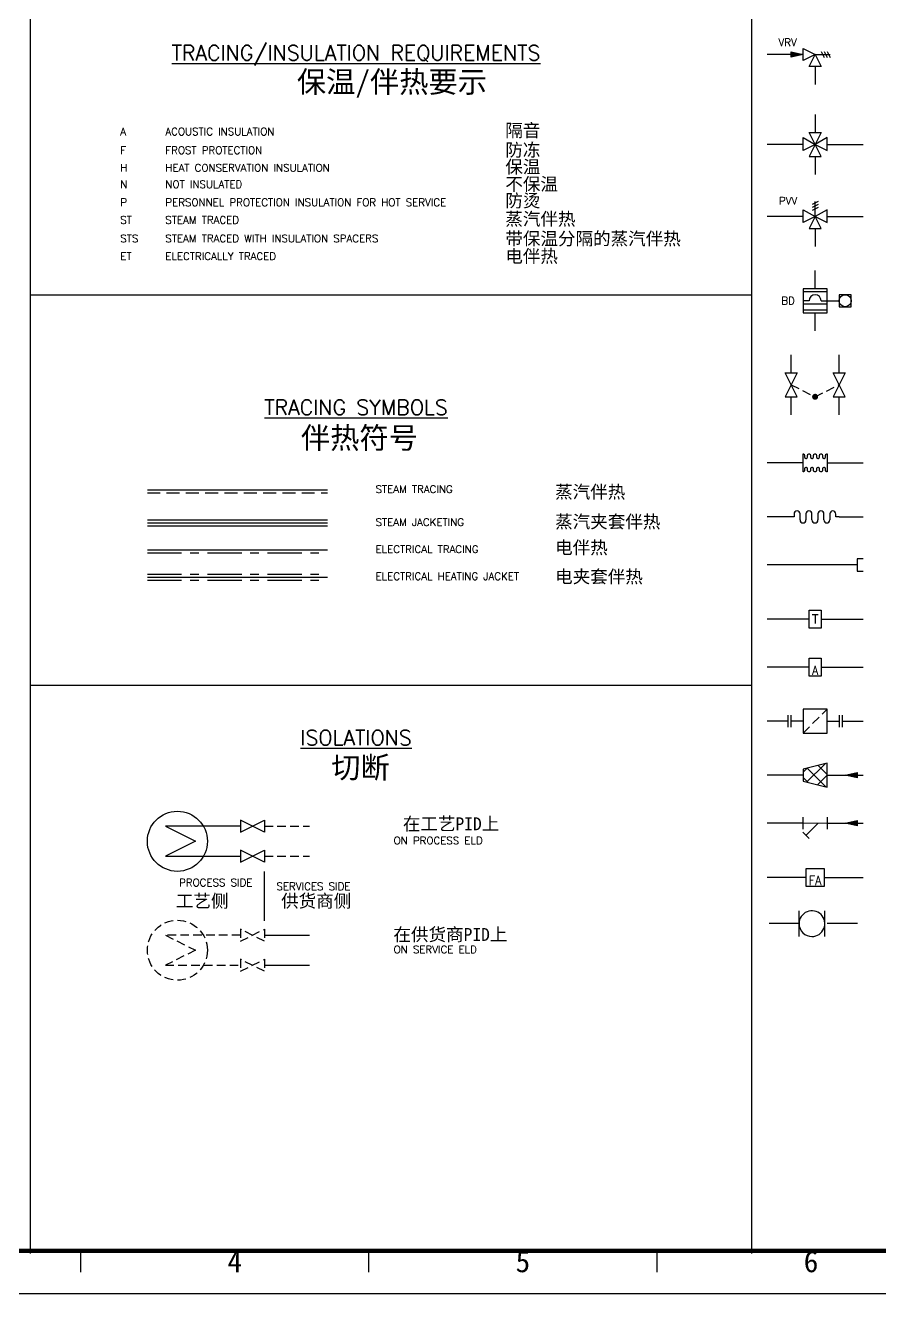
# Model space of a CAD drawing. Extents: x 145 to 987, y 140 to 735.
# Drawn here: x 359.1 to 558.2, y 140.6 to 436.2 of the extents above; entities that cross this region are included whole.
import ezdxf
from ezdxf.enums import TextEntityAlignment as Align

# ---------------------------------------------------------------- set-up
doc = ezdxf.new("R2010")
doc.units = 0
doc.header["$MEASUREMENT"] = 0
for name, pattern in [('CENTER', [14, 8, -2, 2, -2]), ('HIDDEN', [4.5, 3, -1.5]), ('HIDDEN2', [3, 2, -1])]:
    doc.linetypes.add(name, pattern=pattern)
doc.layers.get('0').update_dxf_attribs({"linetype": 'CONTINUOUS'})
doc.layers.add('10-DWG-FRAME', color=4, linetype='CONTINUOUS')
doc.layers.add('ICISHT', color=7, linetype='CONTINUOUS')
doc.styles.add('ROMANS', font='romans')
doc.styles.get("Standard").update_dxf_attribs({"font": 'SimSun.ttf', "width": 0.8})

# ---------------------------------------------------------------- blocks, each defined once
blk = doc.blocks.new('AS')
at = {"linetype": 'CONTINUOUS'}
for p, q in [((-4, 0.9), (0, 0)), ((-4, -0.9), (-4, 0.9)), ((0, 0), (-4, -0.9)), ((-4, -0.89), (-3.98, -0.89))]:
    blk.add_line(p, q, dxfattribs=at)
blk.add_solid([(-4, -0.9), (0, 0), (-4, 0.9)])
blk = doc.blocks.new('VRR')
at = {"linetype": 'CONTINUOUS'}
for p, q in [((-1, 4), (1, 5)), ((0, 0), (0, 5)), ((-2, -4), (0, 0)), ((-1, 3), (1, 4)), ((-1, 2), (1, 3)), ((0, 0), (4, 2)), ((4, -2), (0, 0)), ((0, 0), (2, -4)), ((4, 2), (4, -2)), ((2, -4), (-2, -4))]:
    blk.add_line(p, q, dxfattribs=at)
blk = doc.blocks.new('4WAY')
at = {"linetype": 'CONTINUOUS'}
for p, q in [((-4, 2.29), (0, 0)), ((-4, -2.01), (-4, 2.29)), ((0, 0), (-4, -2.01)), ((0, 0), (-2, 4)), ((-2, 4), (2, 4)), ((0, 0), (-2, -4)), ((2, 4), (0, 0)), ((4, 2.29), (0, 0)), ((0, 0), (4, -2.01)), ((2, -4), (0, 0)), ((4, -2.01), (4, 2.29)), ((-2, -4), (2, -4))]:
    blk.add_line(p, q, dxfattribs=at)
blk = doc.blocks.new('3WAYRV')
at = {"linetype": 'CONTINUOUS'}
for p, q in [((0, 0), (0, 5)), ((-4, 2.29), (0, 0)), ((-4, -2.01), (-4, 2.29)), ((0, 0), (-4, -2.01)), ((0, 0), (-2, -4)), ((1, 3), (-1, 2)), ((4, 2.29), (0, 0)), ((0, 0), (4, -2.01)), ((2, -4), (0, 0)), ((4, -2.01), (4, 2.29)), ((-2, -4), (2, -4))]:
    blk.add_line(p, q, dxfattribs=at)
for points in [[(1, 5), (-1, 4)], [(1, 4), (-1, 3)]]:
    blk.add_lwpolyline(points, dxfattribs=at)
blk = doc.blocks.new('OVL')
for p, q in [((-4, 2), (4, -2)), ((4, 2), (-4, -2)), ((-4, -2), (-4, 2)), ((4, -2), (4, 2))]:
    blk.add_line(p, q)
blk = doc.blocks.new('OBEL')
for p, q in [((-4, -3), (-4, 3)), ((-4, 3), (-3.9, 3)), ((-3.9, 3), (-3.8, 2.9)), ((-3.8, 2.9), (-3.6, 2.9)), ((-3.6, 2.9), (-3.6, 2.8)), ((-3.6, 2.8), (-3.5, 2.6)), ((-3.5, 2.6), (-3.5, 2.5)), ((-3.5, 2.5), (-3.5, 2)), ((-3.5, 2), (-3.5, 1.9)), ((-3.5, 1.9), (-3.4, 1.7)), ((-3.4, 1.7), (-3.4, 1.6)), ((-3.4, 1.6), (-3.2, 1.6)), ((-3.2, 1.6), (-3.1, 1.5)), ((-3.1, 1.5), (-3, 1.5)), ((-3, 1.5), (-2.9, 1.5)), ((-2.9, 1.5), (-2.8, 1.6)), ((-2.8, 1.6), (-2.6, 1.6)), ((-2.6, 1.7), (-2.5, 1.9)), ((-2.6, 1.6), (-2.6, 1.7)), ((-2.5, 2.6), (-2.4, 2.7)), ((-2.5, 2.5), (-2.5, 2.6)), ((-2.5, 2), (-2.5, 2.5)), ((-2.5, 1.9), (-2.5, 2)), ((-2.4, 2.7), (-2.4, 2.9)), ((-2.4, 2.9), (-2.3, 2.9)), ((-2.3, 2.9), (-2.1, 3)), ((-2.1, 3), (-2, 3)), ((-2, 3), (-1.9, 3)), ((-1.9, 3), (-1.8, 2.9)), ((-1.8, 2.9), (-1.6, 2.9)), ((-1.6, 2.9), (-1.6, 2.8)), ((-1.6, 2.8), (-1.5, 2.6)), ((-1.5, 2.6), (-1.5, 2.5)), ((-1.5, 2.5), (-1.5, 2)), ((-1.5, 2), (-1.5, 1.9)), ((-1.5, 1.9), (-1.4, 1.7)), ((-1.4, 1.7), (-1.4, 1.6)), ((-1.4, 1.6), (-1.2, 1.6)), ((-1.2, 1.6), (-1.1, 1.5)), ((-1.1, 1.5), (-1, 1.5)), ((-1, 1.5), (-0.9, 1.5)), ((-0.9, 1.5), (-0.8, 1.6)), ((-0.8, 1.6), (-0.6, 1.6)), ((-0.6, 1.7), (-0.5, 1.9)), ((-0.6, 1.6), (-0.6, 1.7)), ((-0.5, 2.6), (-0.4, 2.7)), ((-0.5, 2.5), (-0.5, 2.6)), ((-0.5, 2), (-0.5, 2.5)), ((-0.5, 1.9), (-0.5, 2)), ((-0.4, 2.7), (-0.4, 2.9)), ((-0.4, 2.9), (-0.3, 2.9)), ((-0.3, 2.9), (-0.1, 3)), ((-0.1, 3), (0, 3)), ((0, 3), (0.1, 3)), ((0.1, 3), (0.2, 2.9)), ((0.2, 2.9), (0.4, 2.9)), ((0.4, 2.9), (0.4, 2.8)), ((0.4, 2.8), (0.5, 2.6)), ((0.5, 2.6), (0.5, 2.5)), ((0.5, 2.5), (0.5, 2)), ((0.5, 2), (0.5, 1.9)), ((0.5, 1.9), (0.6, 1.7)), ((0.6, 1.7), (0.6, 1.6)), ((0.6, 1.6), (0.8, 1.6)), ((0.8, 1.6), (0.9, 1.5)), ((0.9, 1.5), (1, 1.5)), ((1, 1.5), (1.1, 1.5)), ((1.1, 1.5), (1.2, 1.6)), ((1.2, 1.6), (1.4, 1.6)), ((1.4, 1.7), (1.5, 1.9)), ((1.4, 1.6), (1.4, 1.7)), ((1.5, 2.6), (1.6, 2.7)), ((1.5, 2.5), (1.5, 2.6)), ((1.5, 2), (1.5, 2.5)), ((1.5, 1.9), (1.5, 2)), ((1.6, 2.7), (1.6, 2.9)), ((1.6, 2.9), (1.7, 2.9)), ((1.7, 2.9), (1.9, 3)), ((1.9, 3), (2, 3)), ((2, 3), (2.1, 3)), ((2.1, 3), (2.2, 2.9)), ((2.2, 2.9), (2.4, 2.9)), ((2.4, 2.9), (2.4, 2.8)), ((2.4, 2.8), (2.5, 2.6)), ((2.5, 2.6), (2.5, 2.5)), ((2.5, 2.5), (2.5, 2)), ((2.5, 2), (2.5, 1.9)), ((2.5, 1.9), (2.6, 1.7)), ((2.6, 1.7), (2.6, 1.6)), ((2.6, 1.6), (2.8, 1.6)), ((2.8, 1.6), (2.9, 1.5)), ((2.9, 1.5), (3, 1.5)), ((3, 1.5), (3.1, 1.5)), ((3.1, 1.5), (3.2, 1.6)), ((3.2, 1.6), (3.4, 1.6)), ((3.4, 1.7), (3.5, 1.9)), ((3.4, 1.6), (3.4, 1.7)), ((3.5, 2.6), (3.6, 2.7)), ((3.5, 2.5), (3.5, 2.6)), ((3.5, 2), (3.5, 2.5)), ((3.5, 1.9), (3.5, 2)), ((3.6, 2.7), (3.6, 2.9)), ((3.6, 2.9), (3.7, 2.9)), ((3.7, 2.9), (3.9, 3)), ((3.9, 3), (4, 3)), ((4, 3), (4, -3)), ((-3.9, -3), (-4, -3)), ((-3.8, -2.9), (-3.9, -3)), ((-3.6, -2.9), (-3.8, -2.9)), ((-3.5, -2.6), (-3.6, -2.8)), ((-3.6, -2.8), (-3.6, -2.9)), ((-3.4, -1.8), (-3.5, -1.9)), ((-3.5, -1.9), (-3.5, -2)), ((-3.5, -2), (-3.5, -2.5)), ((-3.5, -2.5), (-3.5, -2.6)), ((-3.3, -1.6), (-3.4, -1.6)), ((-3.4, -1.6), (-3.4, -1.8)), ((-3.1, -1.5), (-3.3, -1.6)), ((-3, -1.5), (-3.1, -1.5)), ((-2.9, -1.5), (-3, -1.5)), ((-2.8, -1.6), (-2.9, -1.5)), ((-2.6, -1.6), (-2.8, -1.6)), ((-2.6, -1.7), (-2.6, -1.6)), ((-2.5, -1.9), (-2.6, -1.7)), ((-2.5, -2), (-2.5, -1.9)), ((-2.5, -2.5), (-2.5, -2)), ((-2.5, -2.6), (-2.5, -2.5)), ((-2.4, -2.7), (-2.5, -2.6)), ((-2.4, -2.9), (-2.4, -2.7)), ((-2.3, -2.9), (-2.4, -2.9)), ((-2.1, -3), (-2.3, -2.9)), ((-2, -3), (-2.1, -3)), ((-1.9, -3), (-2, -3)), ((-1.8, -2.9), (-1.9, -3)), ((-1.6, -2.9), (-1.8, -2.9)), ((-1.5, -2.6), (-1.6, -2.8)), ((-1.6, -2.8), (-1.6, -2.9)), ((-1.4, -1.8), (-1.5, -1.9)), ((-1.5, -1.9), (-1.5, -2)), ((-1.5, -2), (-1.5, -2.5)), ((-1.5, -2.5), (-1.5, -2.6)), ((-1.3, -1.6), (-1.4, -1.6)), ((-1.4, -1.6), (-1.4, -1.8)), ((-1.1, -1.5), (-1.3, -1.6)), ((-1, -1.5), (-1.1, -1.5)), ((-0.9, -1.5), (-1, -1.5)), ((-0.8, -1.6), (-0.9, -1.5)), ((-0.6, -1.6), (-0.8, -1.6)), ((-0.6, -1.7), (-0.6, -1.6)), ((-0.5, -1.9), (-0.6, -1.7)), ((-0.5, -2), (-0.5, -1.9)), ((-0.5, -2.5), (-0.5, -2)), ((-0.5, -2.6), (-0.5, -2.5)), ((-0.4, -2.7), (-0.5, -2.6)), ((-0.4, -2.9), (-0.4, -2.7)), ((-0.3, -2.9), (-0.4, -2.9)), ((-0.1, -3), (-0.3, -2.9)), ((0, -3), (-0.1, -3)), ((0.1, -3), (0, -3)), ((0.2, -2.9), (0.1, -3)), ((0.4, -2.9), (0.2, -2.9)), ((0.5, -2.6), (0.4, -2.8)), ((0.4, -2.8), (0.4, -2.9)), ((0.6, -1.8), (0.5, -1.9)), ((0.5, -1.9), (0.5, -2)), ((0.5, -2), (0.5, -2.5)), ((0.5, -2.5), (0.5, -2.6)), ((0.7, -1.6), (0.6, -1.6)), ((0.6, -1.6), (0.6, -1.8)), ((0.9, -1.5), (0.7, -1.6)), ((1, -1.5), (0.9, -1.5)), ((1.1, -1.5), (1, -1.5)), ((1.2, -1.6), (1.1, -1.5)), ((1.4, -1.6), (1.2, -1.6)), ((1.4, -1.7), (1.4, -1.6)), ((1.5, -1.9), (1.4, -1.7)), ((1.5, -2), (1.5, -1.9)), ((1.5, -2.5), (1.5, -2)), ((1.5, -2.6), (1.5, -2.5)), ((1.6, -2.7), (1.5, -2.6)), ((1.6, -2.9), (1.6, -2.7)), ((1.7, -2.9), (1.6, -2.9)), ((1.9, -3), (1.7, -2.9)), ((2, -3), (1.9, -3)), ((2.1, -3), (2, -3)), ((2.2, -2.9), (2.1, -3)), ((2.4, -2.9), (2.2, -2.9)), ((2.5, -2.6), (2.4, -2.8)), ((2.4, -2.8), (2.4, -2.9)), ((2.6, -1.8), (2.5, -1.9)), ((2.5, -1.9), (2.5, -2)), ((2.5, -2), (2.5, -2.5)), ((2.5, -2.5), (2.5, -2.6)), ((2.7, -1.6), (2.6, -1.6)), ((2.6, -1.6), (2.6, -1.8)), ((2.9, -1.5), (2.7, -1.6)), ((3, -1.5), (2.9, -1.5)), ((3.1, -1.5), (3, -1.5)), ((3.2, -1.6), (3.1, -1.5)), ((3.4, -1.6), (3.2, -1.6)), ((3.4, -1.7), (3.4, -1.6)), ((3.5, -1.9), (3.4, -1.7)), ((3.5, -2), (3.5, -1.9)), ((3.5, -2.5), (3.5, -2)), ((3.5, -2.6), (3.5, -2.5)), ((3.6, -2.8), (3.5, -2.6)), ((3.6, -2.9), (3.6, -2.8)), ((3.8, -2.9), (3.6, -2.9)), ((3.9, -3), (3.8, -2.9)), ((4, -3), (3.9, -3))]:
    blk.add_line(p, q)
blk = doc.blocks.new('FLEX')
at = {"linetype": 'CONTINUOUS'}
for p, q in [((-7, 0), (-8, 0)), ((-7, 0.97), (-7, 0)), ((-5, -1), (-5, 1)), ((-3.04, 1), (-3.04, -1)), ((-1.04, -1), (-1.04, 1)), ((0.93, 1), (0.93, -1)), ((2.93, -1), (2.93, 1)), ((4.89, 1), (4.89, -1)), ((6.88, 0), (6.89, 0.95)), ((8, 0), (6.88, 0))]:
    blk.add_line(p, q, dxfattribs=at)
for centre, radius, start, end in [((-6, 1), 1, 89.9939, 181.9354), ((-6, 1), 1, 0, 90), ((-2.04, 1), 1, 90, 180), ((-2.04, 1), 1, 0, 90), ((1.93, 1), 1, 90, 180), ((1.93, 1), 1, 0, 90), ((5.89, 1), 1, 90, 180), ((5.89, 1), 1, 357.2176, 89.9987), ((-4.02, -1.02), 0.982, 178.9133, 268.9133), ((-4.04, -1), 1, 270, 360), ((-0.06, -1.02), 0.982, 178.917, 268.9169), ((-0.07, -1), 1, 270, 360), ((3.91, -1.02), 0.982, 178.917, 268.9169), ((3.89, -1), 1, 270, 0)]:
    blk.add_arc(centre, radius, start, end, dxfattribs=at)
blk = doc.blocks.new('HC')
at = {"linetype": 'CONTINUOUS'}
blk.add_lwpolyline([(2, 2), (0, 2), (0, -2), (2, -2)], dxfattribs=at)
blk = doc.blocks.new('TRAP')
at = {"color": 0, "linetype": 'CONTINUOUS'}
blk.add_lwpolyline([(-2, -3), (-2, 3), (2, 3), (2, -3)], close=True, dxfattribs=at)
for points in [[(-1, 1.5), (1, 1.5)], [(0, 1.5), (0, -1.5)]]:
    blk.add_lwpolyline(points, dxfattribs=at)
blk = doc.blocks.new('ATRAP')
at = {"linetype": 'CONTINUOUS'}
blk.add_lwpolyline([(-2, -3), (-2, 3), (2, 3), (2, -3)], close=True, dxfattribs=at)
at = {"linetype": 'CONTINUOUS', "style": 'ROMANS', "width": 0.9}
blk.add_text('A', height=3, dxfattribs=at).set_placement((0, -2.55), align=Align.CENTER)
blk = doc.blocks.new('FLT')
at = {"linetype": 'CONTINUOUS'}
blk.add_lwpolyline([(4, 4), (-4, 4), (-4, -4), (4, -4)], close=True, dxfattribs=at)
at = {"linetype": 'HIDDEN'}
blk.add_lwpolyline([(-4, -4), (4, 4)], dxfattribs=at)
blk = doc.blocks.new('NOZL')
at = {"linetype": 'CONTINUOUS'}
for p, q in [((-5, -2), (-5, 1.99)), ((-4, -2), (-4, 1.99)), ((0, 0), (-4, 0))]:
    blk.add_line(p, q, dxfattribs=at)
blk = doc.blocks.new('*X34')
at = {"color": 0}
for p, q in [((524, 286.02), (525.3, 287.33)), ((525.17, 282.71), (531.29, 288.82)), ((528.77, 281.81), (532, 285.04))]:
    blk.add_line(p, q, dxfattribs=at)
blk = doc.blocks.new('*X35')
at = {"color": 0}
for p, q in [((531.62, 281.1), (525.37, 287.34)), ((532, 285.2), (528.96, 288.24)), ((525.63, 282.59), (524, 284.22))]:
    blk.add_line(p, q, dxfattribs=at)
blk = doc.blocks.new('ILSTR')
blk.add_lwpolyline([(-4, 2), (-4, -2), (4, -4), (4, 4)], close=True)
for name in ['*X34', '*X35']:
    blk.add_blockref(name, (-528, -285))
blk = doc.blocks.new('YSTL')
at = {"linetype": 'CONTINUOUS'}
blk.add_lwpolyline([(-4, 0, 0.356, 0.356, 0), (4, 0, 0.356, 0.356, 0)], format="xyseb", dxfattribs=at)
for points in [[(-4, -2), (-4, 2)], [(1, 0), (-3, -4)], [(4, 2), (4, -2)], [(-4.06, -2.94), (-1.94, -5.06)]]:
    blk.add_lwpolyline(points, dxfattribs=at)
blk = doc.blocks.new('ARREST')
at = {"linetype": 'CONTINUOUS'}
blk.add_lwpolyline([(-3, -3), (-3, 3), (3, 3), (3, -3)], close=True, dxfattribs=at)
at = {"linetype": 'CONTINUOUS', "style": 'ROMANS', "width": 0.9}
blk.add_text('FA', height=3, dxfattribs=at).set_placement((0, -2.55), align=Align.CENTER)
blk = doc.blocks.new('A')
for p, q in [((226.49, 5), (226.49, 10)), ((293.66, 5), (293.66, 10)), ((360.83, 5), (360.83, 10)), ((0, 0), (841, 0))]:
    blk.add_line(p, q)
at = {"const_width": 1}
blk.add_lwpolyline([(25, 10), (831, 10), (831, 584), (25, 584)], close=True, dxfattribs=at)
for s, p in [('4', (262.39, 5)), ('5', (329.56, 5)), ('6', (396.73, 5))]:
    blk.add_text(s, height=5).set_placement(p, align=Align.CENTER)
blk = doc.blocks.new('SG')
blk.add_lwpolyline([(-3, 0, 2.414214), (0, 3, 0.414214)], format="xyb", close=True)
at = {"linetype": 'CONTINUOUS'}
for points in [[(-3, 3), (3, 3)], [(-3, -3), (3, -3)]]:
    blk.add_lwpolyline(points, dxfattribs=at)
at = {"linetype": 'CONTINUOUS', "style": 'ROMANS'}
blk.add_attdef('LREF=', text='', height=2.5, dxfattribs=at).set_placement((-7.83, -1.6), align=Align.RIGHT)
blk.add_attdef('RREF=', (6.38, -1.58), '', height=2.5, dxfattribs=at)

msp = doc.modelspace()

# ---------------------------------------------------------------- linework, layer by layer
at = {"linetype": 'CONTINUOUS'}
for p, q in [((539.6, 226.88), (532.5, 226.88)), ((553.08, 226.88), (545.99, 226.88))]:
    msp.add_line(p, q, dxfattribs=at)
at = {"layer": '10-DWG-FRAME', "color": 7}
for p, q in [((545.98, 374.87), (540.38, 374.87)), ((540.38, 374.87), (540.38, 369.27)), ((545.98, 374.17), (540.38, 374.17)), ((545.98, 369.27), (545.98, 374.87)), ((548.78, 373.47), (548.78, 372.07)), ((551.58, 373.47), (548.78, 373.47)), ((551.58, 370.67), (551.58, 373.47)), ((541.78, 372.07), (540.38, 372.07)), ((540.38, 371.37), (545.98, 371.37)), ((540.38, 369.97), (545.98, 369.97)), ((544.58, 372.07), (545.98, 372.07)), ((545.98, 372.07), (548.78, 372.07)), ((548.78, 372.07), (548.78, 370.67)), ((548.78, 370.67), (551.58, 370.67)), ((540.38, 369.27), (545.98, 369.27))]:
    msp.add_line(p, q, dxfattribs=at)
msp.add_circle((550.18, 372.07), 1.4, dxfattribs=at)
msp.add_arc((543.18, 372.07), 1.4, 0, 180, dxfattribs=at)
at = {"layer": 'ICISHT'}
for points in [[(360.22, 724.16), (360.22, 149.99)], [(528.35, 724.16), (528.35, 149.99)], [(540.38, 429.47), (531.98, 429.47)], [(543.18, 426.67), (543.18, 422.47)], [(543.18, 415.47), (543.18, 411.27)], [(540.38, 408.47), (531.98, 408.47)], [(545.98, 408.47), (554.38, 408.47)], [(543.18, 405.67), (543.18, 401.47)], [(540.38, 391.67), (531.98, 391.67)], [(545.98, 391.67), (554.38, 391.67)], [(543.18, 388.87), (543.18, 384.67)], [(543.18, 374.87), (543.18, 379.07)], [(360.22, 373.47), (528.35, 373.47)], [(543.18, 365.07), (543.18, 369.27)], [(537.58, 355.27), (537.58, 359.47)], [(548.78, 355.27), (548.78, 359.47)], [(537.58, 345.47), (537.58, 349.67)], [(548.78, 345.47), (548.78, 349.67)], [(540.38, 334.27), (531.98, 334.27)], [(545.98, 334.27), (554.38, 334.27)], [(387.52, 327.97), (429.52, 327.97)], [(387.52, 320.97), (429.52, 320.97)], [(387.52, 320.27), (429.52, 320.27)], [(387.52, 319.57), (429.52, 319.57)], [(537.58, 321.67), (531.98, 321.67)], [(548.78, 321.67), (554.38, 321.67)], [(387.52, 313.97), (429.52, 313.97)], [(552.98, 310.47), (531.98, 310.47)], [(387.52, 307.67), (429.52, 307.67)], [(541.78, 297.87), (531.98, 297.87)], [(544.58, 297.87), (554.38, 297.87)], [(541.78, 286.67), (531.98, 286.67)], [(544.58, 286.67), (554.38, 286.67)], [(360.22, 282.47), (528.35, 282.47)], [(536.88, 274.07), (531.98, 274.07)], [(549.48, 274.07), (554.38, 274.07)], [(540.38, 261.47), (531.98, 261.47)], [(545.98, 261.47), (554.38, 261.47)], [(409.22, 249.57), (391.72, 249.57), (398.72, 246.07), (391.72, 242.57), (409.22, 242.57)], [(540.38, 250.27), (531.98, 250.27)], [(545.98, 250.27), (554.38, 250.27)], [(414.82, 227.5), (414.82, 239.07)], [(541.08, 237.67), (531.98, 237.67)], [(545.28, 237.67), (554.38, 237.67)], [(414.82, 224.18), (425.32, 224.18)], [(414.82, 217.18), (425.32, 217.18)]]:
    msp.add_lwpolyline(points, dxfattribs=at)
at = {"layer": 'ICISHT', "linetype": 'HIDDEN2'}
for points in [[(537.58, 352.47), (543.18, 349.67), (548.78, 352.47)], [(414.82, 249.57), (425.32, 249.57)], [(414.82, 242.57), (425.32, 242.57)], [(409.22, 224.18), (391.72, 224.18), (398.72, 220.68), (391.72, 217.18), (409.22, 217.18)]]:
    msp.add_lwpolyline(points, dxfattribs=at)
at = {"layer": 'ICISHT'}
msp.add_lwpolyline([(542.83, 349.67, 0.7, 0.7, 1), (543.53, 349.67, 0.7, 0.7, 1)], format="xyseb", close=True, dxfattribs=at)
at = {"layer": 'ICISHT', "linetype": 'HIDDEN'}
msp.add_lwpolyline([(387.52, 327.27), (429.52, 327.27)], dxfattribs=at)
at = {"layer": 'ICISHT', "linetype": 'CENTER'}
for points in [[(387.52, 313.27), (429.52, 313.27)], [(387.52, 308.37), (429.52, 308.37)], [(387.52, 306.97), (429.52, 306.97)]]:
    msp.add_lwpolyline(points, dxfattribs=at)
at = {"layer": 'ICISHT'}
for points in [[(409.22, 250.97), (409.22, 248.17), (414.82, 250.97), (414.82, 248.17)], [(409.22, 243.97), (409.22, 241.17), (414.82, 243.97), (414.82, 241.17)]]:
    msp.add_lwpolyline(points, close=True, dxfattribs=at)
at = {"layer": 'ICISHT', "linetype": 'HIDDEN2'}
for points in [[(409.22, 225.58), (409.22, 222.78), (414.82, 225.58), (414.82, 222.78)], [(409.22, 218.58), (409.22, 215.78), (414.82, 218.58), (414.82, 215.78)]]:
    msp.add_lwpolyline(points, close=True, dxfattribs=at)
at = {"layer": 'ICISHT'}
msp.add_circle((394.52, 246.07), 7, dxfattribs=at)
at = {"layer": 'ICISHT', "linetype": 'HIDDEN2'}
msp.add_circle((394.52, 220.68), 7, dxfattribs=at)

# ---------------------------------------------------------------- block references
msp.add_blockref('A', (145.5, 140.64))
at = {"linetype": 'CONTINUOUS', "rotation": 90}
msp.add_blockref('SG', (542.44, 226.88), dxfattribs=at)
at = {"layer": 'ICISHT', "xscale": 0.7, "yscale": 0.7, "zscale": 0.7}
for name, p in [('AS', (540.38, 429.47)), ('4WAY', (543.18, 408.47)), ('3WAYRV', (543.18, 391.67)), ('OBEL', (543.18, 334.27)), ('FLEX', (543.18, 321.67)), ('HC', (552.98, 310.47)), ('TRAP', (543.18, 297.87)), ('ATRAP', (543.18, 286.67)), ('NOZL', (540.38, 274.07)), ('FLT', (543.18, 274.07)), ('ILSTR', (543.18, 261.47)), ('YSTL', (543.18, 250.27)), ('ARREST', (543.18, 237.67))]:
    msp.add_blockref(name, p, dxfattribs=at)
for name, p, rotation in [('VRR', (543.18, 429.47), 270), ('OVL', (537.58, 352.47), 270), ('OVL', (548.78, 352.47), 270), ('NOZL', (545.98, 274.07), 180), ('AS', (550.18, 261.47), 180), ('AS', (550.18, 250.27), 180)]:
    msp.add_blockref(name, p, dxfattribs=dict(at, rotation=rotation))

# ---------------------------------------------------------------- texts
at = {"linetype": 'CONTINUOUS'}
for s, height, p in [('保温/伴热要示', 5, (422.37, 420.58)), ('隔音', 3, (470.96, 410.26)), ('防冻', 3, (470.96, 405.71)), ('保温', 3, (470.96, 401.78)), ('不保温', 3, (470.96, 397.75)), ('防烫', 3, (470.96, 393.89)), ('蒸汽伴热', 3, (470.96, 389.63)), ('带保温分隔的蒸汽伴热', 3, (470.96, 385.04)), ('电伴热', 3, (470.96, 380.96)), ('伴热符号', 5, (423.32, 337.61)), ('蒸汽伴热', 3, (482.57, 326.02)), ('蒸汽夹套伴热', 3, (482.57, 319.07)), ('电伴热', 3, (482.57, 313.03)), ('电夹套伴热', 3, (482.57, 306.26)), ('切断', 5, (430.39, 260.78)), ('在工艺PID上', 3, (447.07, 248.65)), ('工艺侧', 3, (394.17, 230.67)), ('供货商侧', 3, (418.69, 230.67)), ('在供货商PID上', 3, (444.87, 222.86))]:
    msp.add_text(s, height=height, dxfattribs=at).set_placement(p)
at = {"layer": 'ICISHT', "style": 'ROMANS'}
for s, height, p in [('%%UTRACING/INSULATION REQUIREMENTS', 3.5, (436.17, 428.09)), ('PVV', 1.75, (536.88, 394.47)), ('%%UTRACING SYMBOLS', 3.5, (436.17, 345.47)), ('%%UISOLATIONS', 3.5, (436.17, 268.47))]:
    msp.add_text(s, height=height, dxfattribs=at).set_placement(p, align=Align.CENTER)
for s, p in [('VRV', (536.78, 432.27)), ('BD', (536.88, 372.07))]:
    msp.add_text(s, height=1.75, dxfattribs=at).set_placement(p, align=Align.MIDDLE)
for s, p in [('A', (381.22, 410.61)), ('ACOUSTIC INSULATION', (391.72, 410.61)), ('F', (381.22, 406.26)), ('FROST PROTECTION', (391.72, 406.26)), ('H', (381.22, 402.16)), ('HEAT CONSERVATION INSULATION', (391.72, 402.16)), ('N', (381.22, 398.33)), ('NOT INSULATED', (391.72, 398.33)), ('P', (381.22, 394.12)), ('PERSONNEL PROTECTION INSULATION FOR HOT SERVICE', (391.72, 394.12)), ('ST', (381.22, 390.01)), ('STEAM TRACED', (391.72, 390.01)), ('STS', (381.22, 385.7)), ('STEAM TRACED WITH INSULATION SPACERS', (391.72, 385.7)), ('ET', (381.22, 381.56)), ('ELECTRICALLY TRACED', (391.72, 381.56)), ('STEAM TRACING', (440.72, 327.27)), ('STEAM JACKETING', (440.72, 319.57)), ('ELECTRICAL TRACING', (440.72, 313.27)), ('ELECTRICAL HEATING JACKET', (440.72, 306.97)), ('ON PROCESS ELD', (444.92, 245.37)), ('SERVICES SIDE', (417.62, 234.7)), ('ON SERVICE ELD', (444.92, 219.98))]:
    msp.add_text(s, height=1.75, dxfattribs=at).set_placement(p)
msp.add_text('PROCESS SIDE', height=1.75, dxfattribs=at).set_placement((412.02, 235.57), align=Align.RIGHT)

doc.saveas('drawing.dxf')
